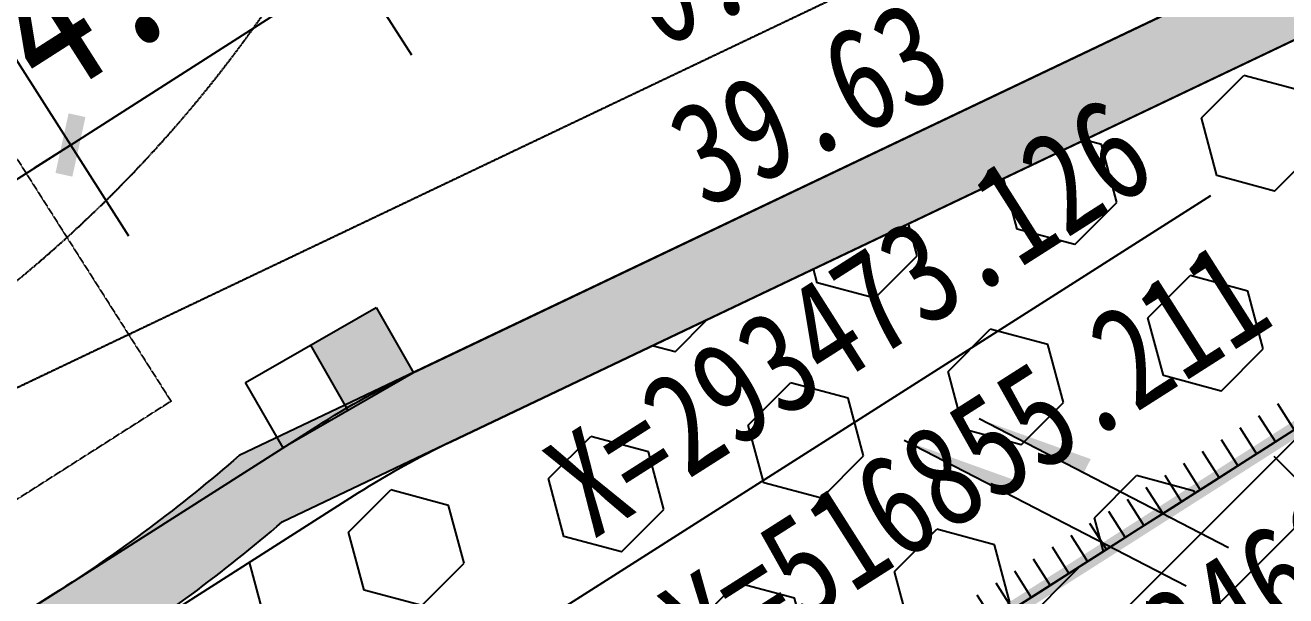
# Model space of a CAD drawing. Extents: x 1977 to 1034874806, y 3985 to 587211952.
# Drawn here: x 516857427 to 516873512, y 293473182 to 293480453 of the extents above; entities that cross this region are included whole.
import ezdxf

# ---------------------------------------------------------------- set-up
doc = ezdxf.new("R2010")
doc.units = 0
doc.header["$LTSCALE"] = 10
doc.header["$MEASUREMENT"] = 0
doc.linetypes.add('ACAD_ISO04W100', pattern=[30, 24, -3, 0, -3])
doc.linetypes.add('DASH', pattern=[0.35, 0.25, -0.1])
for name, color, linetype in [('01-标注_尺寸', 3, 'Continuous'), ('DIM_SYMB', 3, 'Continuous'), ('M-建筑 地下商业', 60, 'Continuous'), ('M-建筑 地下室轮廓', 120, 'DASH'), ('M-建筑 坐标', 3, 'Continuous'), ('M-用地 代征绿地', 126, 'Continuous'), ('M-用地 代征道路', 216, 'Continuous'), ('M-绿化 填充 0.2覆土', 97, 'Continuous'), ('M-绿化 填充 实土104', 126, 'Continuous'), ('M-道路 边线', 2, 'Continuous'), ('SPACE', 7, 'Continuous'), ('SPACE_HATCH', 8, 'Continuous'), ('TWT_雨水口', 4, 'Continuous'), ('竖向', 3, 'Continuous'), ('透水铺装', 32, 'Continuous'), ('道路中心线', 1, 'Continuous')]:
    doc.layers.add(name, color=color, linetype=linetype)
doc.styles.add('-黑体', font='simhei.ttf', dxfattribs={"width": 0.8})
doc.styles.add('黑体', font='simhei.ttf', dxfattribs={"width": 0.8})
doc.styles.add('黑体_T3', font='simhei.ttf', dxfattribs={"width": 0.8})
doc.dimstyles.new('_TCH_ARCH&&550', dxfattribs={"dimtxt": 1925, "dimasz": 550, "dimexe": 1375, "dimexo": 0, "dimgap": 550, "dimtad": 1, "dimlfac": 0.001, "dimzin": 0, "dimdsep": 46, "dimtxsty": '黑体_T3', "dimblk": 'ARCHTICK', "dimcen": 0.09, "dimclrt": 7, "dimazin": 2, "dimtfac": 1, "dimtix": 1, "dimtmove": 2, "dimatfit": 3, "dimfxl": 0, "dimtolj": 1, "dimtzin": 0, "dimarcsym": 0})
pattern_1 = [(0, (0, 0), (0, 698.5), [508, -190.5]), (90, (0, 0), (-698.5, 4.277078946022131e-14), [508, -190.5])]
pattern_2 = [(45, (0, 0), (-561.2660075668219, 561.266007566822), [])]

# ---------------------------------------------------------------- blocks, each defined once
blk = doc.blocks.new('A$C344863C9')
at = {"layer": 'M-建筑 地下商业', "linetype": 'DASH', "ltscale": 1.5, "flags": 128}
blk.add_lwpolyline([(75082.47853171825, 19891.62654149532), (79746.15435343981, 28850.45887804031), (23230.04002135992, 58270.90318381786), (3253.862653672695, 45564.70129448175), (2073.127557456493, 47421.00531929731), (-6786.505288183689, 41785.67872351408), (-3083.290668129921, 35963.63428211212), (-7133.40854036808, 33387.48498123884)], dxfattribs=at)
blk = doc.blocks.new('$TwtSys$00000424')
at = {"layer": 'TWT_雨水口', "linetype": 'ByBlock'}
for p, q in [((-600, 300), (600, 300)), ((-600, -300), (-600, 300)), ((0, -300), (0, 300)), ((600, 300), (600, -300)), ((600, -300), (-600, -300))]:
    blk.add_line(p, q, dxfattribs=at)
blk.add_solid([(0, 300), (600, 300), (0, -300), (600, -300)], dxfattribs=at)
blk = doc.blocks.new('_ArchTick')
at = {"color": 0, "linetype": 'ByBlock', "const_width": 0.4}
blk.add_lwpolyline([(-0.5, -0.5), (0.5, 0.5)], dxfattribs=at)
blk = doc.blocks.new('*D509')
at = {"layer": '01-标注_尺寸', "color": 0, "lineweight": -2, "transparency": 16777216}
for p, q in [((516855260.1082547, 293483221.738205), (516858745.25872, 293477767.7629555)), ((516841101.3599453, 293468124.8744509), (516858004.872951, 293478926.40609)), ((516838356.5952491, 293472420.2065659), (516841841.7457143, 293466966.2313164))]:
    blk.add_line(p, q, dxfattribs=at)
at = {"layer": 'Defpoints', "color": 0, "transparency": 16777216}
for p in [(516855260.1082547, 293483221.738205), (516858004.872951, 293478926.40609), (516838356.5952491, 293472420.2065659)]:
    blk.add_point(p, dxfattribs=at)
at = {"layer": '01-标注_尺寸', "color": 0, "lineweight": -2, "transparency": 16777216, "xscale": 550, "yscale": 550, "zscale": 550}
for p, rotation in [((516858004.872951, 293478926.40609), 32.57902743994111), ((516841101.3599453, 293468124.8744509), 212.5790274399411)]:
    blk.add_blockref('_ArchTick', p, dxfattribs=dict(at, rotation=rotation))
at = {"layer": '01-标注_尺寸', "color": 7, "transparency": 16777216, "insert": (516848732.8688434, 293474809.2606419), "char_height": 1925, "attachment_point": 5, "rotation": 32.57902743994111, "style": '黑体_T3'}
blk.add_mtext('\\A1;20.06', dxfattribs=at)
blk = doc.blocks.new('*D510')
at = {"layer": '01-标注_尺寸', "color": 0, "lineweight": -2, "transparency": 16777216}
for p, q in [((516858871.4118673, 293485529.4011278), (516862356.5623325, 293480075.4258785)), ((516855260.1082548, 293483221.738205), (516858745.25872, 293477767.7629556)), ((516861616.1765635, 293481234.0690129), (516862079.6338173, 293481530.2233205)), ((516858004.872951, 293478926.4060901), (516861616.1765635, 293481234.0690129)), ((516858004.872951, 293478926.4060901), (516857541.4156973, 293478630.2517825))]:
    blk.add_line(p, q, dxfattribs=at)
at = {"layer": 'Defpoints', "color": 0, "transparency": 16777216}
for p in [(516858871.4118673, 293485529.4011278), (516855260.1082548, 293483221.738205), (516861616.1765635, 293481234.0690129)]:
    blk.add_point(p, dxfattribs=at)
at = {"layer": '01-标注_尺寸', "color": 0, "lineweight": -2, "transparency": 16777216, "xscale": 550, "yscale": 550, "zscale": 550}
for p, rotation in [((516861616.1765635, 293481234.0690129), 212.57902743988), ((516858004.872951, 293478926.4060901), 32.57902743987997)]:
    blk.add_blockref('_ArchTick', p, dxfattribs=dict(at, rotation=rotation))
at = {"layer": '01-标注_尺寸', "color": 7, "transparency": 16777216, "insert": (516858996.1004113, 293481354.7449994), "char_height": 1925, "attachment_point": 5, "rotation": 32.579027439879965, "style": '黑体_T3'}
blk.add_mtext('\\A1;4.29', dxfattribs=at)
blk = doc.blocks.new('$LinePat$饰面砖')
at = {"color": 0}
for p, q in [((35, 0), (35, -100)), ((0, -100), (70, -100))]:
    blk.add_line(p, q, dxfattribs=at)

msp = doc.modelspace()

# ---------------------------------------------------------------- hatches: boundary and pattern name
at = {"layer": 'DIM_SYMB'}
for points in [[(516869599.4065477, 293475434.4202058), (516870932.0468869, 293474745.8929903), (516871023.8505156, 293474923.5783688)], [(516868643.3828896, 293475161.2135283), (516869976.0232287, 293474472.6863128), (516870067.8268574, 293474650.3716913)]]:
    msp.add_hatch(color=256, dxfattribs=at).paths.add_polyline_path(points)
at = {"layer": 'M-用地 代征绿地'}
h = msp.add_hatch(dxfattribs=at)
h.set_pattern_fill('普通砖', color=256, scale=500)
h.set_pattern_definition([(45, (5.364418029785156e-07, 897.5567491059301), (-883.8838300365748, 883.883830036575), [])])
h.paths.add_polyline_path([(517108949.4738886, 293584566.12585), (516934370.473893, 293583962.12585, 0.0374860606277796), (516891827.4738886, 293580619.12585, 0.03748490662940623), (516850261.4738886, 293570963.12585), (516833056.4738886, 293559606.12585), (516819246.4738886, 293553754.12585), (516805770.4738886, 293547171.12585), (516801837.4738886, 293531335.12585, -0.06489418597320953), (516865813.4738886, 293557783.12585, -0.0648428666169169), (516934428.4738873, 293566962.12585), (517119045.4738886, 293567601.12585), (517119567.7450143, 293474751.0862261, 0.4125670460722625), (517125567.6500984, 293468784.835022), (517128567.8982193, 293468784.835022, 0.04329282612153178), (517129601.1019961, 293468874.463633), (517129061.4738886, 293564635.12585)])
at = {"layer": 'M-用地 代征道路', "linetype": 'Continuous'}
h = msp.add_hatch(dxfattribs=at)
h.set_pattern_fill('ANSI31', color=256, scale=2000, angle=45)
h.set_pattern_definition([(90, (5.364418029785156e-07, -8.940696716308594e-07), (-3175, 6.821210263296962e-13), [])])
h.paths.add_polyline_path([(516805773.0000005, 293547165.9999991), (516819249.0000005, 293553748.9999991), (516833059.0000005, 293559600.9999991), (516850264.0000005, 293570957.9999991, -0.03748490662940613), (516891830.0000005, 293580613.9999991, -0.03748606062518316), (516934373.000002, 293583956.9999991), (517108952.0000005, 293584560.9999991), (517129064.0000005, 293564629.9999991), (517129758.0000005, 293441474.9999991), (517124870.0000005, 293421446.9999991), (517125067.0000005, 293386447.9999991), (517120118.0000005, 293377369.9999991), (517113257.0000005, 293364785.9999991), (516977085.0000005, 293278101.9999991), (516956377.0000005, 293282700.9999991), (516937582.0000005, 293312226.9999991), (516922624.0000005, 293326412.9999991), (516799129.0000005, 293520413.9999991), (516801840.0000005, 293531329.9999991)], flags=16)
edge = h.paths.add_edge_path()
edge.add_line((517148867.0000005, 293599698.9999991), (516934315.3290611, 293598955.9803599))
edge.add_arc((516935357.1341338, 293298946.8746312), 300010.9145980633, 90.19896327367037, 106.3380198189794)
edge.add_arc((516935363.7905613, 293298956.2722516), 300003.7690770355, 106.3397446327378, 122.480048359494)
edge.add_line((516774260.0000024, 293552033.0000004), (516760762.0000005, 293543440.9999991))
edge.add_line((516760762.0000005, 293543440.9999991), (516959452.0000005, 293231314.9999991))
edge.add_line((516959452.0000005, 293231314.9999991), (517150257.0000005, 293352775.9999991))
edge.add_line((517150257.0000005, 293352775.9999991), (517148867.0000005, 293599698.9999991))
h.paths.add_polyline_path([(516983988.0000005, 293276569.999999), (516977085.0000005, 293278101.9999991), (517113257.0000005, 293364785.9999991), (517108308.0000005, 293355707.9999991), (517078783.0000005, 293336912.9999991), (517064596.0000005, 293321954.9999992), (517033070.0000005, 293301886.9999991), (517013514.0000007, 293295364.9999992)])
at = {"layer": 'M-绿化 填充 0.2覆土'}
h = msp.add_hatch(dxfattribs=at)
h.set_pattern_fill('HEX', color=256, scale=800, angle=45)
h.set_pattern_definition([(45, (517055335.4446935, 293344865.7831461), (-933.2553690019039, 933.2553690019041), [762, -1524]), (165, (517055335.4446935, 293344865.7831461), (-341.5951732729175, -1274.850542274821), [762, -1524]), (105, (517055874.2600608, 293345404.5985134), (-1274.850542274821, -341.595173272917), [762, -1524])])
h.paths.add_polyline_path([(516929108.860943, 293455138.4293203), (516941419.9365612, 293461566.8412952), (516939151.6311547, 293462849.7868321), (516942117.1977516, 293468546.8843693), (516897640.1799669, 293491700.1679962), (516862856.9577619, 293475145.1839177, 0.03067195919542069), (516861677.3181407, 293474492.2235571), (516856455.8750296, 293471168.4510267), (516857223.6855791, 293469961.7126732), (516860007.0581194, 293471732.9318341), (516861564.9282266, 293469286.5028889), (516861510.3450565, 293469252.4501446), (516858782.8296829, 293467510.2981029), (516859531.2171252, 293466333.7135959), (516865527.1530264, 293470147.6561309), (516881167.2081652, 293480095.790576)])
at = {"layer": 'M-绿化 填充 实土104'}
h = msp.add_hatch(dxfattribs=at)
h.set_pattern_fill('GRASS', color=256, scale=1000)
h.set_pattern_definition([(90, (517087751.5588478, 293224887.3847584), (-1995.59095, 1995.59095), [529.16132, -3462.0203]), (45, (517087751.5588478, 293224887.3847584), (-1995.592310163021, 1995.592310163021), [529.16132, -2293.0323]), (135, (517087751.5588478, 293224887.3847584), (-1995.592310163021, -1995.592310163021), [529.16132, -2293.0323])])
h.paths.add_polyline_path([(516904411.8521023, 293554859.6745288), (516906626.1106155, 293553707.0045692), (516914822.7602444, 293558764.7647243, -0.1337552651021173), (516927458.2543333, 293562372.4505495), (516993010.4796155, 293563171.4309415, -0.07490227800532384), (516998745.631646, 293562493.8804093), (517001189.099744, 293567187.7356167), (516934437.7420107, 293566957.0233863, 0.06484918174548923), (516865815.9999999, 293557777.999999, 0.06489418597267553), (516801840.0000005, 293531329.9999991), (516799129.0000005, 293520413.9999992), (516831924.8687207, 293468894.2517234, 0.2395148962495549), (516836450.1601829, 293469109.350596), (516838044.0927892, 293470116.8245724), (516818252.8416649, 293501231.64686), (516817746.5769307, 293500909.6281976), (516803953.4442257, 293522594.6343121), (516807256.2191106, 293524695.4228497), (516808249.7729117, 293528882.842122), (516819978.2391098, 293536342.9413602), (516822554.388454, 293532292.8235156), (516821963.7462639, 293531917.135076), (516824831.0857452, 293527409.2197597), (516824827.4770077, 293526913.5525571, -0.1795361481436481), (516831122.9292986, 293533162.6180698), (516835332.0884528, 293541271.1136908, -0.1879278583672599), (516845709.7710767, 293550360.3534529), (516847378.2200506, 293550958.6966018, -0.2099432465830809), (516862626.9673198, 293549949.4390179), (516874374.7925718, 293543833.908276, 0.2617477248888367), (516891023.8433346, 293544367.5814074), (516902441.5146462, 293551074.6899994)])
h.paths.add_polyline_path([(517024123.0186958, 293553139.278419, 0.07137448395796248), (517026977.2947259, 293554410.4913545), (517043842.1001464, 293565019.2749382, -0.07849511982928316), (517049291.9292263, 293567354.5589118), (517001189.099744, 293567187.7356167), (517000324.9683413, 293565527.7579733)])
h = msp.add_hatch(dxfattribs=at)
h.set_pattern_fill('GRASS', color=256, scale=1000)
h.set_pattern_definition([(90, (517055335.4446935, 293344865.7831461), (-1995.59095, 1995.59095), [529.16132, -3462.0203]), (45, (517055335.4446935, 293344865.7831461), (-1995.592310163021, 1995.592310163021), [529.16132, -2293.0323]), (135, (517055335.4446935, 293344865.7831461), (-1995.592310163021, -1995.592310163021), [529.16132, -2293.0323])])
h.paths.add_polyline_path([(516865353.2082996, 293470037.0119874), (516872018.8948382, 293459557.4888479), (516873225.149489, 293456486.4224406), (516890227.6016132, 293463164.6521592), (516924393.7730093, 293409449.9775102), (516947534.5954401, 293402135.5495216), (516951822.4161803, 293404829.5550095), (516951822.4161803, 293441195.3279055), (516928116.8819689, 293454620.4526858), (516929108.860943, 293455138.4293203), (516881166.7743682, 293480095.5146517)])
at = {"layer": 'SPACE_HATCH'}
h = msp.add_hatch(dxfattribs=at)
h.set_pattern_fill('ANSI31', color=256, scale=500, style=0)
h.set_pattern_definition(pattern_2)
h.paths.add_polyline_path([(516927458.2543334, 293562372.4505495), (516993010.4796155, 293563171.4309415, -0.07490227800530427), (516998745.631646, 293562493.8804093), (517001189.099744, 293567187.7356167), (516934436.4214983, 293566957.018819, 0.06484794483848022), (516865816.0000005, 293557777.9999991, 0.06489418597319507), (516801840.0000005, 293531329.9999991), (516799129.0000005, 293520413.9999992), (516831924.8687207, 293468894.2517234, 0.239514896248998), (516836450.1601829, 293469109.350596), (516838044.0927892, 293470116.8245724), (516818252.8416649, 293501231.64686), (516817746.5769307, 293500909.6281976), (516803953.4442257, 293522594.6343121), (516807256.2191106, 293524695.4228497), (516808249.7729117, 293528882.842122), (516819978.2391098, 293536342.9413602), (516822554.388454, 293532292.8235156), (516821963.7462639, 293531917.135076), (516824831.0857452, 293527409.2197597), (516824827.4770077, 293526913.5525571, -0.1795361481433322), (516831122.9292986, 293533162.6180698), (516835332.0884528, 293541271.1136908, -0.1879278583672645), (516845709.7710767, 293550360.3534529), (516847378.2200506, 293550958.6966018, -0.2099432465826195), (516862626.9673198, 293549949.4390179), (516874374.8060679, 293543833.9012504, 0.2617474858044395), (516891023.8433346, 293544367.5814074), (516902441.5146462, 293551074.6899994), (516904411.8521023, 293554859.6745288), (516906626.1106155, 293553707.0045692), (516914822.7602444, 293558764.7647242, -0.1337552651034465)])
h = msp.add_hatch(dxfattribs=at)
h.set_pattern_fill('ANGLE', color=256, scale=200, style=0)
h.set_pattern_definition(pattern_1)
h.paths.add_polyline_path([(516853795.5606492, 293493124.038718), (516844250.7080149, 293498184.8757447), (516844112.1844662, 293497918.7719558), (516840918.9390007, 293499581.0545386, -0.00418613564695563), (516840352.8492916, 293499881.789642), (516837295.8888478, 293497937.3557391), (516832641.214362, 293505255.2469567), (516831375.5525265, 293504450.2003008), (516836835.2736682, 293495866.6472477), (516840294.7493519, 293498067.1081072), (516856155.373952, 293489779.7781816), (516855282.7128621, 293483186.3638444), (516850296.0052304, 293480014.48002), (516851664.5845454, 293477862.8548998), (516849386.3932416, 293476413.7709191), (516848017.8139265, 293478565.3960394), (516838356.5952491, 293472420.2065658), (516839846.9174262, 293470079.026951), (516854344.0076982, 293479307.4240376, 0.5749510140468015)])
h = msp.add_hatch(dxfattribs=at)
h.set_pattern_fill('ANGLE', color=256, scale=200, style=0)
h.set_pattern_definition(pattern_1)
h.paths.add_polyline_path([(516897640.1799669, 293491700.1679962), (516896528.8385814, 293492278.6960447), (516860156.6956321, 293474967.487312, -0.03691973909678761), (516857792.0677128, 293473204.4129468), (516850264.5648402, 293468412.6392752, 0.09096555895099226), (516847884.3792516, 293466202.7813907), (516847477.3029607, 293465609.1058241, 0.01017308214394496), (516847334.8594161, 293465362.2597729), (516858329.0664576, 293472360.829905, 0.03527962987462944), (516860707.6917822, 293474122.2461231)])
h = msp.add_hatch(dxfattribs=at)
h.set_pattern_fill('ANSI31', color=256, scale=500, style=0)
h.set_pattern_definition(pattern_2)
h.paths.add_polyline_path([(516865353.2082996, 293470037.0119874), (516872018.8948382, 293459557.4888479), (516873225.149489, 293456486.4224406), (516890227.6016132, 293463164.6521592), (516924393.7730093, 293409449.9775102), (516947534.5954401, 293402135.5495216), (516951822.4161803, 293404829.5550095), (516951822.4161803, 293441195.3279055), (516928116.8819689, 293454620.4526858), (516929108.860943, 293455138.4293203), (516881166.7743682, 293480095.5146517)])

# ---------------------------------------------------------------- linework, layer by layer
at = {"layer": 'DIM_SYMB'}
for points in [[(516872779.4662243, 293473791.3980264), (516869599.4065477, 293475434.4202058)], [(516872239.9040315, 293473303.0207253), (516868643.3828896, 293475161.2135283)]]:
    msp.add_lwpolyline(points, dxfattribs=at)
at = {"layer": 'M-建筑 地下室轮廓', "color": 5, "ltscale": 1.25, "const_width": 200, "flags": 128}
msp.add_lwpolyline([(517078822.7153697, 293454655.043418), (517061322.7265563, 293454655.0434221), (517061322.726487, 293495155.0413448), (517044333.8473822, 293495155.0413157), (516991396.7257563, 293522712.3788781), (516959674.5812705, 293461774.7423196), (516962925.4826212, 293460082.43694), (516957292.1556343, 293449260.902561), (516941354.3550842, 293457557.5929767), (516932900.7215059, 293453164.6981233), (516881167.5069034, 293480095.3209869), (516859531.8448948, 293466333.5744758), (516855211.4278414, 293473125.9596595), (516841795.4123853, 293464592.4651068), (516806254.0933536, 293520469.0913252), (516808283.5191748, 293529022.2836819), (516820009.5747326, 293536480.8492712), (516822693.0635856, 293532261.9764863), (516820499.2497375, 293530866.5622827), (516824155.4199067, 293525118.4738171, -0.4815319947310164), (516842602.8223377, 293532695.9845725), (516843127.671582, 293532422.7651878), (516848068.3125781, 293541913.6426257), (516885455.8017035, 293522450.9361167), (516891042.9754314, 293533183.759232), (516906343.9028854, 293525218.5958472), (516917933.7933307, 293547482.5591698), (516970622.21987, 293520054.66843), (516987799.2910907, 293553051.4837078), (517035254.3728598, 293528347.9171519), (517040841.533698, 293539080.7469169), (517046074.8968065, 293536356.4289083), (517057664.7793567, 293558620.4026932), (517090439.8386371, 293541558.7786388), (517090926.723677, 293542494.0758373, -0.4517382542377485), (517090710.2660825, 293562452.4178339), (517095795.6657672, 293556804.5235319, 0.5238141250600382), (517096985.2427286, 293547508.729849), (517114251.0479327, 293538520.7152445), (517112054.3397312, 293529912.3911588), (517100522.7155502, 293507760.3602595), (517100522.7155476, 293500055.0412626), (517108922.7152988, 293500055.041268), (517108922.7152926, 293482455.0412626), (517083722.2982041, 293482455.0412722), (517083722.2981974, 293463905.0414142), (517078822.7153729, 293463905.0414142), (517078822.7153697, 293454655.0437991)], format="xyb", dxfattribs=at)
at = {"layer": 'M-建筑 坐标'}
msp.add_line((516864190.6743312, 293472962.4569123), (516872557.3577063, 293478284.2342492), dxfattribs=at)
at = {"layer": 'M-绿化 填充 0.2覆土'}
msp.add_lwpolyline([(516897640.1799669, 293491700.1679962), (516942117.1977516, 293468546.8843693), (516939151.6311547, 293462849.7868321), (516941419.9365612, 293461566.8412952), (516929108.860943, 293455138.4293203), (516881167.2081652, 293480095.790576), (516865527.1530264, 293470147.6561309), (516859531.2171252, 293466333.7135959), (516858782.8296829, 293467510.2981029), (516861510.3450565, 293469252.4501446), (516861564.9282266, 293469286.5028889), (516860007.0581194, 293471732.9318341), (516857223.6855791, 293469961.7126732), (516856455.8750296, 293471168.4510267), (516861677.2727782, 293474492.1946808, -0.03067328896630632), (516862856.961989, 293475145.1859295), (516897640.1799669, 293491700.1679962)], format="xyb", dxfattribs=at)
at = {"layer": 'M-绿化 填充 实土104'}
msp.add_lwpolyline([(516865353.2082996, 293470037.0119874), (516865353.2082996, 293470037.0119874), (516872018.8948382, 293459557.4888479), (516873225.149489, 293456486.4224406), (516890227.6016132, 293463164.6521592), (516924393.7730093, 293409449.9775102), (516947534.5954401, 293402135.5495216), (516947534.5954401, 293402135.5495216), (516951822.4161803, 293404829.5550095), (516951822.4161803, 293441195.3279055), (516928116.8819689, 293454620.4526858), (516929108.860943, 293455138.4293203), (516881166.7743682, 293480095.5146517), (516865353.2082996, 293470037.0119874)], dxfattribs=at)
at = {"layer": 'M-道路 边线', "ltscale": 0.5}
for points in [[(516839145.0175983, 293454212.000006), (516839145.0175983, 293454212.000006, -0.4146156499521582), (516840980.0962564, 293462502.435143), (516861140.2740331, 293475335.7777223, -0.03067328894936037), (516862427.2077176, 293476048.1318118), (516920668.7265247, 293503767.9999846)], [(516828918.7323874, 293470225.4068663), (516828918.7323874, 293470225.4068663, 0.4138184612012982), (516837197.8715094, 293468392.7266546), (516854344.0076982, 293479307.4240378, 0.574951021068671), (516853795.5604999, 293493124.0387972), (516844250.7080149, 293498184.8757447)]]:
    msp.add_lwpolyline(points, format="xyb", dxfattribs=at)
at = {"layer": 'SPACE'}
for points in [[(516853795.5606492, 293493124.038718), (516844250.7080149, 293498184.8757447), (516844112.1844662, 293497918.7719558), (516840918.9390007, 293499581.0545386, -0.00418613564695563), (516840352.8492916, 293499881.789642), (516837295.8888478, 293497937.3557391), (516832641.214362, 293505255.2469567), (516831375.5525265, 293504450.2003008), (516836835.2736682, 293495866.6472477), (516840294.7493519, 293498067.1081072), (516856155.373952, 293489779.7781816), (516855282.7128621, 293483186.3638444), (516850296.0052304, 293480014.48002), (516851664.5845454, 293477862.8548998), (516849386.3932416, 293476413.7709191), (516848017.8139265, 293478565.3960394), (516838356.5952491, 293472420.2065658), (516839846.9174262, 293470079.026951), (516854344.0076982, 293479307.4240376, 0.5749510140468015)], [(516897640.1799669, 293491700.1679962), (516896528.8385814, 293492278.6960447), (516860156.6956321, 293474967.487312, -0.03691973909678761), (516857792.0677128, 293473204.4129468), (516850264.5648402, 293468412.6392752, 0.09096555895099226), (516847884.3792516, 293466202.7813907), (516847477.3029607, 293465609.1058241, 0.01017308214394496), (516847334.8594161, 293465362.2597729), (516858329.0664576, 293472360.829905, 0.03527962987462944), (516860707.6917822, 293474122.2461231)]]:
    msp.add_lwpolyline(points, format="xyb", close=True, dxfattribs=at)
at = {"layer": '竖向'}
msp.add_lwpolyline([(516869185.5865503, 293481477.618746, 0, 0, 0), (516865362.0384472, 293479657.646181, 400.0000000000001, 0, 0), (516864007.6425511, 293479012.9666042, 0, 0, 0)], format="xyseb", dxfattribs=at)
at = {"layer": '透水铺装', "ltscale": 0.02}
msp.add_lwpolyline([(516853795.5606492, 293493124.038718), (516844250.7080149, 293498184.8757447), (516844112.1844662, 293497918.7719558), (516840918.9390007, 293499581.0545385, -0.004186135646959779), (516840352.8492916, 293499881.789642), (516837295.8888478, 293497937.3557391), (516832641.214362, 293505255.2469567), (516831375.5525265, 293504450.2003008), (516836835.2736682, 293495866.6472477), (516840294.7493519, 293498067.1081072), (516856155.373952, 293489779.7781816), (516855282.7128621, 293483186.3638444), (516850296.0052304, 293480014.48002), (516851664.5845454, 293477862.8548998), (516849386.3932416, 293476413.7709191), (516848017.8139265, 293478565.3960394), (516838356.5952491, 293472420.2065658), (516839846.9174262, 293470079.026951), (516854344.0076982, 293479307.4240377, 0.5749510140469715)], format="xyb", close=True, dxfattribs=at)
at = {"layer": '道路中心线', "linetype": 'ACAD_ISO04W100', "ltscale": 0.04}
msp.add_line((516885483.6728285, 293489235.3529472), (516849702.7448276, 293472203.9712155), dxfattribs=at)
msp.add_arc((516846516.9434074, 293490354.8372372), 17025.20832824791, 303.4951021667262, 59.37173683869711, dxfattribs=at)

# ---------------------------------------------------------------- block references
at = {"xscale": 4.056704498398749, "yscale": 4, "zscale": 4, "rotation": 32.46082490177366}
for p in [(516873045.6676553, 293475403.671179), (516873285.2692122, 293475556.0839925), (516872806.0660983, 293475251.2583655), (516872566.4645414, 293475098.845552), (516872326.8629845, 293474946.4327386), (516872087.2614275, 293474794.0199251), (516871847.6598706, 293474641.6071116), (516871608.0583137, 293474489.1942981), (516871368.4567567, 293474336.7814847), (516871128.8551998, 293474184.3686712), (516870889.2536429, 293474031.9558578), (516870649.6520859, 293473879.5430443), (516870410.0505289, 293473727.1302308), (516870170.448972, 293473574.7174174), (516869930.8474151, 293473422.3046039), (516869691.2458581, 293473269.8917904), (516869451.6443012, 293473117.4789769)]:
    msp.add_blockref('$LinePat$饰面砖', p, dxfattribs=at)
at = {"layer": 'M-建筑 地下商业', "linetype": 'DASH'}
msp.add_blockref('A$C344863C9', (516862371.0433981, 293439696.4254912), dxfattribs=at)
at = {"layer": 'TWT_雨水口', "xscale": 1.600000000000001, "yscale": 1.600000000000001, "zscale": 1.600000000000001, "rotation": 29.85921418913756}
msp.add_blockref('$TwtSys$00000424', (516861310.6380838, 293475960.6057475), dxfattribs=at)

# ---------------------------------------------------------------- texts
at = {"layer": 'M-建筑 坐标', "color": 0, "style": '-黑体', "width": 0.8}
for s, p in [('X=293473.126', (516864669.5155811, 293473889.2364945)), ('Y=516855.211', (516866159.8077122, 293472052.5591711)), ('X=293466.325', (516869835.0462975, 293470378.9203785)), ('Y=516859.517', (516871076.1223146, 293468383.7247263))]:
    msp.add_text(s, height=1314.345991561182, rotation=32.45912345226726, dxfattribs=at).set_placement(p)
at = {"layer": '竖向', "color": 7, "style": '黑体', "width": 0.8}
for s, p in [('0.2%', (516865516.8566373, 293480139.5286333)), ('39.63', (516866093.4437773, 293478101.3819978))]:
    msp.add_text(s, height=1314.345991561182, rotation=25.45400433423821, dxfattribs=at).set_placement(p)

# ---------------------------------------------------------------- dimensions: what is measured, and where the dimension line sits
at = {"layer": '01-标注_尺寸'}
for p1, p2, distance, picture, middle in [((516855260.1082548, 293483221.738205), (516858871.4118673, 293485529.4011279), -5097.412207728932, '*D510', (516858996.1004113, 293481354.7449994)), ((516838356.5952491, 293472420.2065659), (516855260.1082548, 293483221.738205), -5097.412207728931, '*D509', (516848732.8688434, 293474809.2606419))]:
    dim = msp.add_aligned_dim(p1=p1, p2=p2, distance=distance, dimstyle='_TCH_ARCH&&550', dxfattribs=at)
    dim.commit()
    dim.dimension.update_dxf_attribs({"geometry": picture, "text_midpoint": middle})

doc.saveas('drawing.dxf')
